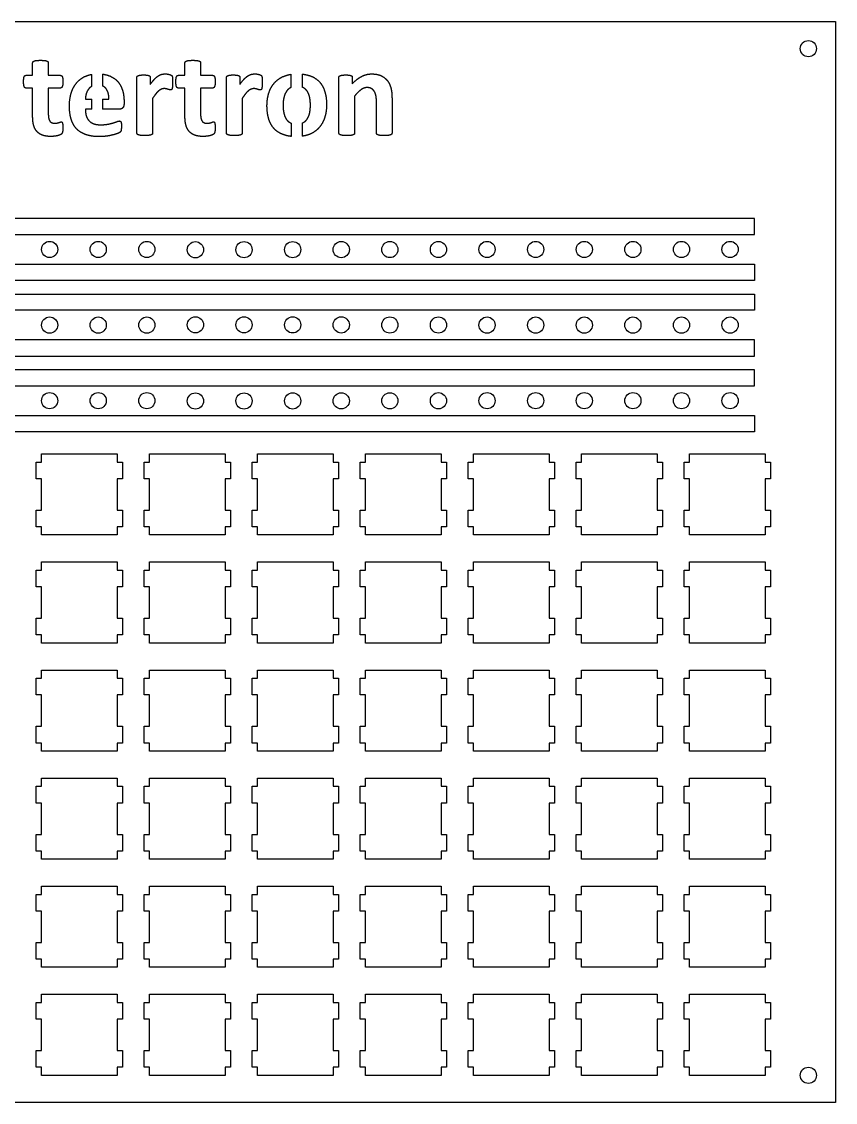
# Model space of a CAD drawing. Header units: millimetres. Extents: x 0 to 300, y 0 to 200.
# Drawn here: x 149.3 to 300, y 0 to 200 of the extents above; entities that cross this region are included whole.
import ezdxf

# ---------------------------------------------------------------- set-up
doc = ezdxf.new("R2010")
doc.units = ezdxf.units.MM
doc.layers.get('0').update_dxf_attribs({"linetype": 'CONTINUOUS'})

msp = doc.modelspace()

# ---------------------------------------------------------------- linework, layer by layer
for p, q in [((151.36, 190.06), (151.36, 192.35)), ((154.26, 192.35), (154.26, 190.06)), ((179.56, 190.06), (179.56, 192.35)), ((182.46, 192.35), (182.46, 190.06)), ((150.14, 190.06), (151.36, 190.06)), ((154.26, 190.06), (156.5, 190.06)), ((162.29, 188.01), (162.29, 190.23)), ((164.29, 190.28), (164.29, 188.1)), ((178.34, 190.06), (179.56, 190.06)), ((182.46, 190.06), (184.7, 190.06)), ((199.24, 187.83), (199.24, 190.25)), ((201.24, 190.29), (201.24, 187.88)), ((170.67, 179.37), (170.67, 189.67)), ((173.15, 189.67), (173.15, 188.39)), ((187.26, 179.37), (187.26, 189.67)), ((189.74, 189.67), (189.74, 188.39)), ((208.07, 179.37), (208.07, 189.67)), ((210.55, 189.67), (210.55, 188.48)), ((151.36, 187.7), (150.13, 187.7)), ((151.36, 182.43), (151.36, 187.7)), ((156.51, 187.7), (154.26, 187.7)), ((154.26, 187.7), (154.26, 182.87)), ((179.56, 187.7), (178.33, 187.7)), ((179.56, 182.43), (179.56, 187.7)), ((182.46, 187.7), (182.46, 182.87)), ((184.71, 187.7), (182.46, 187.7)), ((210.98, 186.22), (210.98, 179.37)), ((161.12, 185.65), (162.29, 185.65)), ((162.29, 183.78), (162.29, 185.65)), ((164.29, 185.65), (165.46, 185.65)), ((164.29, 185.65), (164.29, 183.78)), ((168.28, 185.28), (168.28, 184.82)), ((173.57, 185.79), (173.57, 179.37)), ((190.17, 185.79), (190.17, 179.37)), ((215.01, 179.37), (215.01, 185.25)), ((217.9, 185.73), (217.9, 179.37)), ((162.29, 183.78), (161.12, 183.78)), ((167.39, 183.78), (164.29, 183.78)), ((199.24, 181.2), (199.24, 178.76)), ((201.24, 181.21), (201.24, 178.79))]:
    msp.add_line(p, q)
for points in [[(0, 200), (300, 200), (300, 0), (0, 0)], [(15, 163.58), (15, 160.58), (285, 160.58), (285, 163.58)], [(285, 152.09), (15, 152.09), (15, 155.09), (285, 155.09)], [(285, 149.59), (285, 146.59), (15, 146.59), (15, 149.59)], [(15, 138.09), (285, 138.09), (285, 141.09), (15, 141.09)], [(15, 135.59), (15, 132.59), (285, 132.59), (285, 135.59)], [(15, 124.1), (15, 127.1), (285, 127.1), (285, 124.1)], [(153, 109.6), (153, 115.4), (152, 115.4), (152, 118.5), (153, 118.5), (153, 120), (167, 120), (167, 118.5), (168, 118.5), (168, 115.4), (167, 115.4), (167, 109.6), (168, 109.6), (168, 106.5), (167, 106.5), (167, 105), (153, 105), (153, 106.5), (152, 106.5), (152, 109.6)], [(187, 106.5), (187, 105), (173, 105), (173, 106.5), (172, 106.5), (172, 109.6), (173, 109.6), (173, 115.4), (172, 115.4), (172, 118.5), (173, 118.5), (173, 120), (187, 120), (187, 118.5), (188, 118.5), (188, 115.4), (187, 115.4), (187, 109.6), (188, 109.6), (188, 106.5)], [(192, 109.6), (193, 109.6), (193, 115.4), (192, 115.4), (192, 118.5), (193, 118.5), (193, 120), (207, 120), (207, 118.5), (208, 118.5), (208, 115.4), (207, 115.4), (207, 109.6), (208, 109.6), (208, 106.5), (207, 106.5), (207, 105), (193, 105), (193, 106.5), (192, 106.5)], [(227, 106.5), (227, 105), (213, 105), (213, 106.5), (212, 106.5), (212, 109.6), (213, 109.6), (213, 115.4), (212, 115.4), (212, 118.5), (213, 118.5), (213, 120), (227, 120), (227, 118.5), (228, 118.5), (228, 115.4), (227, 115.4), (227, 109.6), (228, 109.6), (228, 106.5)], [(247, 105), (233, 105), (233, 106.5), (232, 106.5), (232, 109.6), (233, 109.6), (233, 115.4), (232, 115.4), (232, 118.5), (233, 118.5), (233, 120), (247, 120), (247, 118.5), (248, 118.5), (248, 115.4), (247, 115.4), (247, 109.6), (248, 109.6), (248, 106.5), (247, 106.5)], [(267, 118.5), (268, 118.5), (268, 115.4), (267, 115.4), (267, 109.6), (268, 109.6), (268, 106.5), (267, 106.5), (267, 105), (253, 105), (253, 106.5), (252, 106.5), (252, 109.6), (253, 109.6), (253, 115.4), (252, 115.4), (252, 118.5), (253, 118.5), (253, 120), (267, 120)], [(287, 106.5), (287, 105), (273, 105), (273, 106.5), (272, 106.5), (272, 109.6), (273, 109.6), (273, 115.4), (272, 115.4), (272, 118.5), (273, 118.5), (273, 120), (287, 120), (287, 118.5), (288, 118.5), (288, 115.4), (287, 115.4), (287, 109.6), (288, 109.6), (288, 106.5)], [(168, 86.5), (167, 86.5), (167, 85), (153, 85), (153, 86.5), (152, 86.5), (152, 89.6), (153, 89.6), (153, 95.4), (152, 95.4), (152, 98.5), (153, 98.5), (153, 100), (167, 100), (167, 98.5), (168, 98.5), (168, 95.4), (167, 95.4), (167, 89.6), (168, 89.6)], [(193, 85), (193, 86.5), (192, 86.5), (192, 89.6), (193, 89.6), (193, 95.4), (192, 95.4), (192, 98.5), (193, 98.5), (193, 100), (207, 100), (207, 98.5), (208, 98.5), (208, 95.4), (207, 95.4), (207, 89.6), (208, 89.6), (208, 86.5), (207, 86.5), (207, 85)], [(212, 98.5), (213, 98.5), (213, 100), (227, 100), (227, 98.5), (228, 98.5), (228, 95.4), (227, 95.4), (227, 89.6), (228, 89.6), (228, 86.5), (227, 86.5), (227, 85), (213, 85), (213, 86.5), (212, 86.5), (212, 89.6), (213, 89.6), (213, 95.4), (212, 95.4)], [(253, 89.6), (253, 95.4), (252, 95.4), (252, 98.5), (253, 98.5), (253, 100), (267, 100), (267, 98.5), (268, 98.5), (268, 95.4), (267, 95.4), (267, 89.6), (268, 89.6), (268, 86.5), (267, 86.5), (267, 85), (253, 85), (253, 86.5), (252, 86.5), (252, 89.6)], [(272, 89.6), (273, 89.6), (273, 95.4), (272, 95.4), (272, 98.5), (273, 98.5), (273, 100), (287, 100), (287, 98.5), (288, 98.5), (288, 95.4), (287, 95.4), (287, 89.6), (288, 89.6), (288, 86.5), (287, 86.5), (287, 85), (273, 85), (273, 86.5), (272, 86.5)], [(172, 89.6), (173, 89.6), (173, 95.4), (172, 95.4), (172, 98.5), (173, 98.5), (173, 100), (187, 100), (187, 98.5), (188, 98.5), (188, 95.4), (187, 95.4), (187, 89.6), (188, 89.6), (188, 86.5), (187, 86.5), (187, 85), (173, 85), (173, 86.5), (172, 86.5)], [(247, 95.4), (247, 89.6), (248, 89.6), (248, 86.5), (247, 86.5), (247, 85), (233, 85), (233, 86.5), (232, 86.5), (232, 89.6), (233, 89.6), (233, 95.4), (232, 95.4), (232, 98.5), (233, 98.5), (233, 100), (247, 100), (247, 98.5), (248, 98.5), (248, 95.4)], [(153, 66.5), (152, 66.5), (152, 69.6), (153, 69.6), (153, 75.4), (152, 75.4), (152, 78.5), (153, 78.5), (153, 80), (167, 80), (167, 78.5), (168, 78.5), (168, 75.4), (167, 75.4), (167, 69.6), (168, 69.6), (168, 66.5), (167, 66.5), (167, 65), (153, 65)], [(173, 75.4), (172, 75.4), (172, 78.5), (173, 78.5), (173, 80), (187, 80), (187, 78.5), (188, 78.5), (188, 75.4), (187, 75.4), (187, 69.6), (188, 69.6), (188, 66.5), (187, 66.5), (187, 65), (173, 65), (173, 66.5), (172, 66.5), (172, 69.6), (173, 69.6)], [(207, 66.5), (207, 65), (193, 65), (193, 66.5), (192, 66.5), (192, 69.6), (193, 69.6), (193, 75.4), (192, 75.4), (192, 78.5), (193, 78.5), (193, 80), (207, 80), (207, 78.5), (208, 78.5), (208, 75.4), (207, 75.4), (207, 69.6), (208, 69.6), (208, 66.5)], [(213, 69.6), (213, 75.4), (212, 75.4), (212, 78.5), (213, 78.5), (213, 80), (227, 80), (227, 78.5), (228, 78.5), (228, 75.4), (227, 75.4), (227, 69.6), (228, 69.6), (228, 66.5), (227, 66.5), (227, 65), (213, 65), (213, 66.5), (212, 66.5), (212, 69.6)], [(247, 66.5), (247, 65), (233, 65), (233, 66.5), (232, 66.5), (232, 69.6), (233, 69.6), (233, 75.4), (232, 75.4), (232, 78.5), (233, 78.5), (233, 80), (247, 80), (247, 78.5), (248, 78.5), (248, 75.4), (247, 75.4), (247, 69.6), (248, 69.6), (248, 66.5)], [(252, 78.5), (253, 78.5), (253, 80), (267, 80), (267, 78.5), (268, 78.5), (268, 75.4), (267, 75.4), (267, 69.6), (268, 69.6), (268, 66.5), (267, 66.5), (267, 65), (253, 65), (253, 66.5), (252, 66.5), (252, 69.6), (253, 69.6), (253, 75.4), (252, 75.4)], [(287, 66.5), (287, 65), (273, 65), (273, 66.5), (272, 66.5), (272, 69.6), (273, 69.6), (273, 75.4), (272, 75.4), (272, 78.5), (273, 78.5), (273, 80), (287, 80), (287, 78.5), (288, 78.5), (288, 75.4), (287, 75.4), (287, 69.6), (288, 69.6), (288, 66.5)], [(167, 46.5), (167, 45), (153, 45), (153, 46.5), (152, 46.5), (152, 49.6), (153, 49.6), (153, 55.4), (152, 55.4), (152, 58.5), (153, 58.5), (153, 60), (167, 60), (167, 58.5), (168, 58.5), (168, 55.4), (167, 55.4), (167, 49.6), (168, 49.6), (168, 46.5)], [(207, 58.5), (208, 58.5), (208, 55.4), (207, 55.4), (207, 49.6), (208, 49.6), (208, 46.5), (207, 46.5), (207, 45), (193, 45), (193, 46.5), (192, 46.5), (192, 49.6), (193, 49.6), (193, 55.4), (192, 55.4), (192, 58.5), (193, 58.5), (193, 60), (207, 60)], [(212, 58.5), (213, 58.5), (213, 60), (227, 60), (227, 58.5), (228, 58.5), (228, 55.4), (227, 55.4), (227, 49.6), (228, 49.6), (228, 46.5), (227, 46.5), (227, 45), (213, 45), (213, 46.5), (212, 46.5), (212, 49.6), (213, 49.6), (213, 55.4), (212, 55.4)], [(253, 58.5), (253, 60), (267, 60), (267, 58.5), (268, 58.5), (268, 55.4), (267, 55.4), (267, 49.6), (268, 49.6), (268, 46.5), (267, 46.5), (267, 45), (253, 45), (253, 46.5), (252, 46.5), (252, 49.6), (253, 49.6), (253, 55.4), (252, 55.4), (252, 58.5)], [(273, 55.4), (272, 55.4), (272, 58.5), (273, 58.5), (273, 60), (287, 60), (287, 58.5), (288, 58.5), (288, 55.4), (287, 55.4), (287, 49.6), (288, 49.6), (288, 46.5), (287, 46.5), (287, 45), (273, 45), (273, 46.5), (272, 46.5), (272, 49.6), (273, 49.6)], [(187, 60), (187, 58.5), (188, 58.5), (188, 55.4), (187, 55.4), (187, 49.6), (188, 49.6), (188, 46.5), (187, 46.5), (187, 45), (173, 45), (173, 46.5), (172, 46.5), (172, 49.6), (173, 49.6), (173, 55.4), (172, 55.4), (172, 58.5), (173, 58.5), (173, 60)], [(232, 55.4), (232, 58.5), (233, 58.5), (233, 60), (247, 60), (247, 58.5), (248, 58.5), (248, 55.4), (247, 55.4), (247, 49.6), (248, 49.6), (248, 46.5), (247, 46.5), (247, 45), (233, 45), (233, 46.5), (232, 46.5), (232, 49.6), (233, 49.6), (233, 55.4)], [(168, 29.6), (168, 26.5), (167, 26.5), (167, 25), (153, 25), (153, 26.5), (152, 26.5), (152, 29.6), (153, 29.6), (153, 35.4), (152, 35.4), (152, 38.5), (153, 38.5), (153, 40), (167, 40), (167, 38.5), (168, 38.5), (168, 35.4), (167, 35.4), (167, 29.6)], [(172, 29.6), (173, 29.6), (173, 35.4), (172, 35.4), (172, 38.5), (173, 38.5), (173, 40), (187, 40), (187, 38.5), (188, 38.5), (188, 35.4), (187, 35.4), (187, 29.6), (188, 29.6), (188, 26.5), (187, 26.5), (187, 25), (173, 25), (173, 26.5), (172, 26.5)], [(193, 25), (193, 26.5), (192, 26.5), (192, 29.6), (193, 29.6), (193, 35.4), (192, 35.4), (192, 38.5), (193, 38.5), (193, 40), (207, 40), (207, 38.5), (208, 38.5), (208, 35.4), (207, 35.4), (207, 29.6), (208, 29.6), (208, 26.5), (207, 26.5), (207, 25)], [(213, 35.4), (212, 35.4), (212, 38.5), (213, 38.5), (213, 40), (227, 40), (227, 38.5), (228, 38.5), (228, 35.4), (227, 35.4), (227, 29.6), (228, 29.6), (228, 26.5), (227, 26.5), (227, 25), (213, 25), (213, 26.5), (212, 26.5), (212, 29.6), (213, 29.6)], [(247, 35.4), (247, 29.6), (248, 29.6), (248, 26.5), (247, 26.5), (247, 25), (233, 25), (233, 26.5), (232, 26.5), (232, 29.6), (233, 29.6), (233, 35.4), (232, 35.4), (232, 38.5), (233, 38.5), (233, 40), (247, 40), (247, 38.5), (248, 38.5), (248, 35.4)], [(252, 26.5), (252, 29.6), (253, 29.6), (253, 35.4), (252, 35.4), (252, 38.5), (253, 38.5), (253, 40), (267, 40), (267, 38.5), (268, 38.5), (268, 35.4), (267, 35.4), (267, 29.6), (268, 29.6), (268, 26.5), (267, 26.5), (267, 25), (253, 25), (253, 26.5)], [(272, 38.5), (273, 38.5), (273, 40), (287, 40), (287, 38.5), (288, 38.5), (288, 35.4), (287, 35.4), (287, 29.6), (288, 29.6), (288, 26.5), (287, 26.5), (287, 25), (273, 25), (273, 26.5), (272, 26.5), (272, 29.6), (273, 29.6), (273, 35.4), (272, 35.4)], [(152, 18.5), (153, 18.5), (153, 20), (167, 20), (167, 18.5), (168, 18.5), (168, 15.4), (167, 15.4), (167, 9.6), (168, 9.6), (168, 6.5), (167, 6.5), (167, 5), (153, 5), (153, 6.5), (152, 6.5), (152, 9.6), (153, 9.6), (153, 15.4), (152, 15.4)], [(208, 6.5), (207, 6.5), (207, 5), (193, 5), (193, 6.5), (192, 6.5), (192, 9.6), (193, 9.6), (193, 15.4), (192, 15.4), (192, 18.5), (193, 18.5), (193, 20), (207, 20), (207, 18.5), (208, 18.5), (208, 15.4), (207, 15.4), (207, 9.6), (208, 9.6)], [(227, 9.6), (228, 9.6), (228, 6.5), (227, 6.5), (227, 5), (213, 5), (213, 6.5), (212, 6.5), (212, 9.6), (213, 9.6), (213, 15.4), (212, 15.4), (212, 18.5), (213, 18.5), (213, 20), (227, 20), (227, 18.5), (228, 18.5), (228, 15.4), (227, 15.4)], [(252, 9.6), (253, 9.6), (253, 15.4), (252, 15.4), (252, 18.5), (253, 18.5), (253, 20), (267, 20), (267, 18.5), (268, 18.5), (268, 15.4), (267, 15.4), (267, 9.6), (268, 9.6), (268, 6.5), (267, 6.5), (267, 5), (253, 5), (253, 6.5), (252, 6.5)], [(273, 6.5), (272, 6.5), (272, 9.6), (273, 9.6), (273, 15.4), (272, 15.4), (272, 18.5), (273, 18.5), (273, 20), (287, 20), (287, 18.5), (288, 18.5), (288, 15.4), (287, 15.4), (287, 9.6), (288, 9.6), (288, 6.5), (287, 6.5), (287, 5), (273, 5)], [(187, 9.6), (188, 9.6), (188, 6.5), (187, 6.5), (187, 5), (173, 5), (173, 6.5), (172, 6.5), (172, 9.6), (173, 9.6), (173, 15.4), (172, 15.4), (172, 18.5), (173, 18.5), (173, 20), (187, 20), (187, 18.5), (188, 18.5), (188, 15.4), (187, 15.4)], [(247, 6.5), (247, 5), (233, 5), (233, 6.5), (232, 6.5), (232, 9.6), (233, 9.6), (233, 15.4), (232, 15.4), (232, 18.5), (233, 18.5), (233, 20), (247, 20), (247, 18.5), (248, 18.5), (248, 15.4), (247, 15.4), (247, 9.6), (248, 9.6), (248, 6.5)]]:
    msp.add_lwpolyline(points, close=True)
for centre in [(295, 195), (154.5, 157.84), (163.5, 157.84), (172.5, 157.84), (181.5, 157.78), (190.5, 157.79), (199.5, 157.8), (208.5, 157.81), (217.5, 157.82), (226.5, 157.83), (235.5, 157.84), (244.5, 157.84), (253.5, 157.84), (262.5, 157.84), (271.5, 157.84), (280.5, 157.84), (154.5, 143.84), (163.5, 143.84), (172.5, 143.84), (181.5, 143.89), (190.5, 143.89), (199.5, 143.88), (208.5, 143.87), (217.5, 143.86), (226.5, 143.85), (235.5, 143.84), (244.5, 143.84), (253.5, 143.84), (262.5, 143.84), (271.5, 143.84), (280.5, 143.84), (154.5, 129.85), (163.5, 129.85), (172.5, 129.85), (181.5, 129.79), (190.5, 129.8), (199.5, 129.81), (208.5, 129.82), (217.5, 129.83), (226.5, 129.84), (235.5, 129.85), (244.5, 129.85), (253.5, 129.85), (262.5, 129.85), (271.5, 129.85), (280.5, 129.85), (295, 5)]:
    msp.add_circle(centre, 1.5)
for points in [[(151.36, 192.35), (151.36, 192.47), (151.43, 192.56)], [(151.43, 192.56), (151.49, 192.65), (151.66, 192.72)], [(151.66, 192.72), (151.82, 192.78), (152.11, 192.81)], [(152.11, 192.81), (152.39, 192.84), (152.8, 192.84)], [(152.8, 192.84), (153.23, 192.84), (153.51, 192.81)], [(153.51, 192.81), (153.8, 192.78), (153.96, 192.72)], [(153.96, 192.72), (154.12, 192.65), (154.19, 192.56)], [(154.19, 192.56), (154.26, 192.47), (154.26, 192.35)], [(179.56, 192.35), (179.56, 192.47), (179.63, 192.56)], [(179.63, 192.56), (179.69, 192.65), (179.86, 192.72)], [(179.86, 192.72), (180.02, 192.78), (180.31, 192.81)], [(180.31, 192.81), (180.59, 192.84), (181, 192.84)], [(181, 192.84), (181.43, 192.84), (181.71, 192.81)], [(181.71, 192.81), (182, 192.78), (182.16, 192.72)], [(182.16, 192.72), (182.32, 192.65), (182.39, 192.56)], [(182.39, 192.56), (182.46, 192.47), (182.46, 192.35)], [(149.79, 189.81), (149.85, 189.94), (149.94, 190)], [(149.94, 190), (150.02, 190.06), (150.14, 190.06)], [(156.5, 190.06), (156.61, 190.06), (156.7, 190)], [(156.7, 190), (156.78, 189.94), (156.84, 189.81)], [(161.22, 189.92), (161.72, 190.13), (162.29, 190.23)], [(164.29, 190.28), (165.04, 190.19), (165.63, 189.94)], [(170.72, 189.87), (170.78, 189.95), (170.93, 190.01)], [(170.93, 190.01), (171.08, 190.07), (171.32, 190.1)], [(171.32, 190.1), (171.55, 190.13), (171.91, 190.13)], [(171.91, 190.13), (172.28, 190.13), (172.52, 190.1)], [(172.52, 190.1), (172.77, 190.07), (172.9, 190.01)], [(172.9, 190.01), (173.03, 189.95), (173.09, 189.87)], [(174.59, 189.93), (174.91, 190.15), (175.23, 190.24)], [(175.23, 190.24), (175.56, 190.32), (175.88, 190.32)], [(175.88, 190.32), (176.03, 190.32), (176.2, 190.31)], [(176.2, 190.31), (176.38, 190.29), (176.56, 190.25)], [(176.56, 190.25), (176.75, 190.21), (176.88, 190.16)], [(176.88, 190.16), (177.02, 190.1), (177.09, 190.05)], [(177.09, 190.05), (177.15, 189.99), (177.18, 189.92)], [(177.99, 189.81), (178.05, 189.94), (178.14, 190)], [(178.14, 190), (178.22, 190.06), (178.34, 190.06)], [(184.7, 190.06), (184.81, 190.06), (184.9, 190)], [(184.9, 190), (184.98, 189.94), (185.04, 189.81)], [(187.32, 189.87), (187.37, 189.95), (187.52, 190.01)], [(187.52, 190.01), (187.67, 190.07), (187.91, 190.1)], [(187.91, 190.1), (188.15, 190.13), (188.5, 190.13)], [(188.5, 190.13), (188.87, 190.13), (189.12, 190.1)], [(189.12, 190.1), (189.36, 190.07), (189.49, 190.01)], [(189.49, 190.01), (189.62, 189.95), (189.68, 189.87)], [(191.18, 189.93), (191.5, 190.15), (191.83, 190.24)], [(191.83, 190.24), (192.15, 190.32), (192.47, 190.32)], [(192.47, 190.32), (192.62, 190.32), (192.8, 190.31)], [(192.8, 190.31), (192.97, 190.29), (193.15, 190.25)], [(193.15, 190.25), (193.34, 190.21), (193.48, 190.16)], [(193.48, 190.16), (193.62, 190.1), (193.68, 190.05)], [(193.68, 190.05), (193.74, 189.99), (193.77, 189.92)], [(197.91, 189.9), (198.52, 190.14), (199.24, 190.25)], [(201.24, 190.29), (202.1, 190.2), (202.79, 189.95)], [(208.13, 189.87), (208.19, 189.95), (208.34, 190.01)], [(208.34, 190.01), (208.49, 190.07), (208.73, 190.1)], [(208.73, 190.1), (208.96, 190.13), (209.32, 190.13)], [(209.32, 190.13), (209.69, 190.13), (209.93, 190.1)], [(209.93, 190.1), (210.17, 190.07), (210.31, 190.01)], [(210.31, 190.01), (210.44, 189.95), (210.5, 189.87)], [(212.29, 189.86), (213.17, 190.32), (214.13, 190.32)], [(214.13, 190.32), (215.18, 190.32), (215.9, 189.98)], [(149.68, 188.88), (149.68, 189.22), (149.71, 189.45)], [(149.79, 187.98), (149.68, 188.25), (149.68, 188.88)], [(149.71, 189.45), (149.73, 189.68), (149.79, 189.81)], [(156.84, 189.81), (156.9, 189.68), (156.93, 189.45)], [(156.96, 188.88), (156.96, 188.25), (156.84, 187.98)], [(156.93, 189.45), (156.96, 189.22), (156.96, 188.88)], [(158.53, 186.88), (158.88, 187.98), (159.57, 188.75)], [(159.57, 188.75), (160.25, 189.52), (161.22, 189.92)], [(162.29, 188.01), (161.95, 187.81), (161.71, 187.5)], [(164.97, 187.57), (164.71, 187.93), (164.29, 188.1)], [(165.63, 189.94), (166.55, 189.56), (167.13, 188.89)], [(167.13, 188.89), (167.72, 188.21), (168, 187.29)], [(170.67, 189.67), (170.67, 189.78), (170.72, 189.87)], [(173.09, 189.87), (173.15, 189.78), (173.15, 189.67)], [(173.15, 188.39), (173.55, 188.96), (173.91, 189.34)], [(173.91, 189.34), (174.27, 189.71), (174.59, 189.93)], [(177.18, 189.92), (177.21, 189.85), (177.23, 189.73)], [(177.25, 188.03), (177.23, 187.76), (177.18, 187.61)], [(177.23, 189.73), (177.25, 189.61), (177.27, 189.37)], [(177.28, 188.71), (177.28, 188.29), (177.25, 188.03)], [(177.27, 189.37), (177.28, 189.12), (177.28, 188.71)], [(177.88, 188.88), (177.88, 189.22), (177.91, 189.45)], [(177.99, 187.98), (177.88, 188.25), (177.88, 188.88)], [(177.91, 189.45), (177.93, 189.68), (177.99, 189.81)], [(185.04, 189.81), (185.1, 189.68), (185.13, 189.45)], [(185.16, 188.88), (185.16, 188.25), (185.04, 187.98)], [(185.13, 189.45), (185.16, 189.22), (185.16, 188.88)], [(187.26, 189.67), (187.26, 189.78), (187.32, 189.87)], [(189.68, 189.87), (189.74, 189.78), (189.74, 189.67)], [(189.74, 188.39), (190.14, 188.96), (190.5, 189.34)], [(190.5, 189.34), (190.86, 189.71), (191.18, 189.93)], [(193.77, 189.92), (193.8, 189.85), (193.82, 189.73)], [(193.85, 188.03), (193.82, 187.76), (193.78, 187.61)], [(193.82, 189.73), (193.85, 189.61), (193.86, 189.37)], [(193.87, 188.71), (193.87, 188.29), (193.85, 188.03)], [(193.86, 189.37), (193.87, 189.12), (193.87, 188.71)], [(195.1, 186.82), (195.45, 187.91), (196.15, 188.69)], [(196.15, 188.69), (196.86, 189.47), (197.91, 189.9)], [(202.79, 189.95), (203.8, 189.57), (204.47, 188.85)], [(204.47, 188.85), (205.13, 188.12), (205.45, 187.06)], [(208.07, 189.67), (208.07, 189.78), (208.13, 189.87)], [(210.5, 189.87), (210.55, 189.78), (210.55, 189.67)], [(210.55, 188.48), (211.41, 189.4), (212.29, 189.86)], [(215.9, 189.98), (216.62, 189.63), (217.07, 189.04)], [(217.07, 189.04), (217.51, 188.44), (217.71, 187.65)], [(150.13, 187.7), (149.91, 187.7), (149.79, 187.98)], [(156.84, 187.98), (156.73, 187.7), (156.51, 187.7)], [(158.17, 184.4), (158.17, 185.78), (158.53, 186.88)], [(161.29, 186.67), (161.15, 186.19), (161.12, 185.65)], [(161.71, 187.5), (161.43, 187.15), (161.29, 186.67)], [(165.46, 185.65), (165.5, 186.87), (164.97, 187.57)], [(168, 187.29), (168.28, 186.37), (168.28, 185.28)], [(174.18, 186.64), (173.9, 186.3), (173.57, 185.79)], [(174.72, 187.2), (174.46, 186.99), (174.18, 186.64)], [(175.22, 187.5), (174.98, 187.4), (174.72, 187.2)], [(175.71, 187.6), (175.47, 187.6), (175.22, 187.5)], [(176.09, 187.56), (175.92, 187.6), (175.71, 187.6)], [(176.41, 187.47), (176.26, 187.52), (176.09, 187.56)], [(176.67, 187.39), (176.55, 187.43), (176.41, 187.47)], [(176.87, 187.35), (176.78, 187.35), (176.67, 187.39)], [(177.06, 187.4), (176.99, 187.35), (176.87, 187.35)], [(177.18, 187.61), (177.14, 187.46), (177.06, 187.4)], [(178.33, 187.7), (178.11, 187.7), (177.99, 187.98)], [(185.04, 187.98), (184.93, 187.7), (184.71, 187.7)], [(190.77, 186.64), (190.49, 186.3), (190.17, 185.79)], [(191.31, 187.2), (191.05, 186.99), (190.77, 186.64)], [(191.82, 187.5), (191.57, 187.4), (191.31, 187.2)], [(192.3, 187.6), (192.06, 187.6), (191.82, 187.5)], [(192.68, 187.56), (192.51, 187.6), (192.3, 187.6)], [(193, 187.47), (192.85, 187.52), (192.68, 187.56)], [(193.26, 187.39), (193.14, 187.43), (193, 187.47)], [(193.47, 187.35), (193.37, 187.35), (193.26, 187.39)], [(193.66, 187.4), (193.58, 187.35), (193.47, 187.35)], [(193.78, 187.61), (193.73, 187.46), (193.66, 187.4)], [(194.75, 184.42), (194.75, 185.73), (195.1, 186.82)], [(197.89, 186), (197.73, 185.36), (197.73, 184.54)], [(198.36, 187.1), (198.05, 186.64), (197.89, 186)], [(199.15, 187.79), (198.67, 187.55), (198.36, 187.1)], [(199.24, 187.83), (199.2, 187.81), (199.15, 187.79)], [(201.49, 187.76), (201.37, 187.83), (201.24, 187.88)], [(202.26, 187.02), (201.97, 187.5), (201.49, 187.76)], [(202.67, 185.91), (202.55, 186.55), (202.26, 187.02)], [(205.45, 187.06), (205.78, 186), (205.78, 184.62)], [(212.16, 187.39), (211.59, 186.99), (210.98, 186.22)], [(213.28, 187.8), (212.72, 187.8), (212.16, 187.39)], [(214.04, 187.63), (213.72, 187.8), (213.28, 187.8)], [(214.58, 187.16), (214.37, 187.46), (214.04, 187.63)], [(214.9, 186.42), (214.79, 186.85), (214.58, 187.16)], [(215.01, 185.25), (215.01, 186), (214.9, 186.42)], [(217.71, 187.65), (217.9, 186.85), (217.9, 185.73)], [(158.51, 181.89), (158.17, 182.96), (158.17, 184.4)], [(168.04, 184.04), (167.8, 183.78), (167.39, 183.78)], [(168.28, 184.82), (168.28, 184.29), (168.04, 184.04)], [(195.07, 181.99), (194.75, 183.05), (194.75, 184.42)], [(197.73, 184.54), (197.73, 183.78), (197.86, 183.14)], [(202.64, 183.05), (202.79, 183.69), (202.79, 184.51)], [(202.79, 184.51), (202.79, 185.27), (202.67, 185.91)], [(205.78, 184.62), (205.78, 183.31), (205.43, 182.22)], [(151.56, 180.79), (151.36, 181.49), (151.36, 182.43)], [(154.26, 182.87), (154.26, 182.03), (154.52, 181.61)], [(161.12, 183.78), (161.12, 183.12), (161.28, 182.59)], [(161.28, 182.59), (161.43, 182.05), (161.78, 181.68)], [(179.76, 180.79), (179.56, 181.49), (179.56, 182.43)], [(182.46, 182.87), (182.46, 182.03), (182.72, 181.61)], [(197.86, 183.14), (197.99, 182.5), (198.27, 182.03)], [(198.27, 182.03), (198.55, 181.55), (199.04, 181.3)], [(202.18, 181.96), (202.49, 182.41), (202.64, 183.05)], [(205.43, 182.22), (205.08, 181.14), (204.38, 180.35)], [(152.17, 179.65), (151.75, 180.1), (151.56, 180.79)], [(154.52, 181.61), (154.79, 181.19), (155.47, 181.19)], [(155.47, 181.19), (155.7, 181.19), (155.88, 181.23)], [(155.88, 181.23), (156.07, 181.27), (156.21, 181.32)], [(156.21, 181.32), (156.36, 181.37), (156.46, 181.41)], [(156.46, 181.41), (156.55, 181.45), (156.63, 181.45)], [(156.63, 181.45), (156.7, 181.45), (156.77, 181.41)], [(156.77, 181.41), (156.83, 181.37), (156.87, 181.25)], [(156.87, 181.25), (156.9, 181.13), (156.93, 180.92)], [(156.96, 180.39), (156.96, 179.88), (156.89, 179.61)], [(156.93, 180.92), (156.96, 180.71), (156.96, 180.39)], [(159.54, 180.11), (158.85, 180.82), (158.51, 181.89)], [(161.27, 179.06), (160.23, 179.41), (159.54, 180.11)], [(161.78, 181.68), (162.12, 181.3), (162.65, 181.1)], [(162.65, 181.1), (163.19, 180.91), (163.94, 180.91)], [(163.94, 180.91), (164.7, 180.91), (165.28, 181.02)], [(165.28, 181.02), (165.85, 181.13), (166.28, 181.26)], [(166.28, 181.26), (166.7, 181.39), (166.97, 181.5)], [(166.97, 181.5), (167.25, 181.61), (167.42, 181.61)], [(167.42, 181.61), (167.53, 181.61), (167.6, 181.57)], [(167.6, 181.57), (167.67, 181.53), (167.71, 181.43)], [(167.71, 181.43), (167.76, 181.32), (167.78, 181.13)], [(167.78, 180.22), (167.77, 180.04), (167.75, 179.92)], [(167.78, 181.13), (167.79, 180.94), (167.79, 180.65)], [(167.79, 180.65), (167.79, 180.4), (167.78, 180.22)], [(180.37, 179.65), (179.95, 180.1), (179.76, 180.79)], [(182.72, 181.61), (182.99, 181.19), (183.67, 181.19)], [(183.67, 181.19), (183.9, 181.19), (184.08, 181.23)], [(184.08, 181.23), (184.27, 181.27), (184.41, 181.32)], [(184.41, 181.32), (184.56, 181.37), (184.66, 181.41)], [(184.66, 181.41), (184.75, 181.45), (184.83, 181.45)], [(184.83, 181.45), (184.9, 181.45), (184.97, 181.41)], [(184.97, 181.41), (185.03, 181.37), (185.07, 181.25)], [(185.07, 181.25), (185.1, 181.13), (185.13, 180.92)], [(185.16, 180.39), (185.16, 179.88), (185.09, 179.61)], [(185.13, 180.92), (185.16, 180.71), (185.16, 180.39)], [(196.06, 180.2), (195.39, 180.93), (195.07, 181.99)], [(197.75, 179.1), (196.73, 179.48), (196.06, 180.2)], [(199.04, 181.3), (199.13, 181.24), (199.24, 181.2)], [(201.24, 181.21), (201.31, 181.24), (201.38, 181.27)], [(201.38, 181.27), (201.87, 181.51), (202.18, 181.96)], [(204.38, 180.35), (203.68, 179.57), (202.62, 179.14)], [(153.22, 178.97), (152.58, 179.19), (152.17, 179.65)], [(154.72, 178.75), (153.85, 178.75), (153.22, 178.97)], [(155.36, 178.79), (155.04, 178.75), (154.72, 178.75)], [(155.95, 178.88), (155.68, 178.82), (155.36, 178.79)], [(156.42, 179.03), (156.22, 178.95), (155.95, 178.88)], [(156.73, 179.23), (156.62, 179.12), (156.42, 179.03)], [(156.89, 179.61), (156.83, 179.34), (156.73, 179.23)], [(163.67, 178.72), (162.3, 178.72), (161.27, 179.06)], [(165.1, 178.81), (164.43, 178.72), (163.67, 178.72)], [(166.29, 179.05), (165.77, 178.91), (165.1, 178.81)], [(167.15, 179.32), (166.81, 179.18), (166.29, 179.05)], [(167.56, 179.54), (167.48, 179.45), (167.15, 179.32)], [(167.68, 179.7), (167.63, 179.62), (167.56, 179.54)], [(167.75, 179.92), (167.72, 179.79), (167.68, 179.7)], [(170.73, 179.17), (170.67, 179.26), (170.67, 179.37)], [(170.97, 179.03), (170.8, 179.09), (170.73, 179.17)], [(171.42, 178.94), (171.14, 178.97), (170.97, 179.03)], [(172.12, 178.91), (171.69, 178.91), (171.42, 178.94)], [(172.82, 178.94), (172.55, 178.91), (172.12, 178.91)], [(173.27, 179.03), (173.1, 178.97), (172.82, 178.94)], [(173.5, 179.17), (173.43, 179.09), (173.27, 179.03)], [(173.57, 179.37), (173.57, 179.26), (173.5, 179.17)], [(181.42, 178.97), (180.78, 179.19), (180.37, 179.65)], [(182.92, 178.75), (182.05, 178.75), (181.42, 178.97)], [(183.56, 178.79), (183.24, 178.75), (182.92, 178.75)], [(184.15, 178.88), (183.88, 178.82), (183.56, 178.79)], [(184.62, 179.03), (184.42, 178.95), (184.15, 178.88)], [(184.93, 179.23), (184.82, 179.12), (184.62, 179.03)], [(185.09, 179.61), (185.03, 179.34), (184.93, 179.23)], [(187.33, 179.17), (187.26, 179.26), (187.26, 179.37)], [(187.56, 179.03), (187.4, 179.09), (187.33, 179.17)], [(188.01, 178.94), (187.73, 178.97), (187.56, 179.03)], [(188.71, 178.91), (188.28, 178.91), (188.01, 178.94)], [(189.42, 178.94), (189.14, 178.91), (188.71, 178.91)], [(189.86, 179.03), (189.69, 178.97), (189.42, 178.94)], [(190.1, 179.17), (190.03, 179.09), (189.86, 179.03)], [(190.17, 179.37), (190.17, 179.26), (190.1, 179.17)], [(199.24, 178.76), (198.41, 178.85), (197.75, 179.1)], [(202.62, 179.14), (201.99, 178.89), (201.24, 178.79)], [(208.14, 179.17), (208.07, 179.26), (208.07, 179.37)], [(208.38, 179.03), (208.21, 179.09), (208.14, 179.17)], [(208.82, 178.94), (208.55, 178.97), (208.38, 179.03)], [(209.53, 178.91), (209.1, 178.91), (208.82, 178.94)], [(210.23, 178.94), (209.95, 178.91), (209.53, 178.91)], [(210.68, 179.03), (210.51, 178.97), (210.23, 178.94)], [(210.91, 179.17), (210.84, 179.09), (210.68, 179.03)], [(210.98, 179.37), (210.98, 179.26), (210.91, 179.17)], [(215.08, 179.17), (215.01, 179.26), (215.01, 179.37)], [(215.31, 179.03), (215.15, 179.09), (215.08, 179.17)], [(215.75, 178.94), (215.47, 178.97), (215.31, 179.03)], [(216.46, 178.91), (216.03, 178.91), (215.75, 178.94)], [(217.16, 178.94), (216.88, 178.91), (216.46, 178.91)], [(217.6, 179.03), (217.44, 178.97), (217.16, 178.94)], [(217.83, 179.17), (217.77, 179.09), (217.6, 179.03)], [(217.9, 179.37), (217.9, 179.26), (217.83, 179.17)]]:
    msp.add_open_spline(points, degree=2)

doc.saveas('drawing.dxf')
